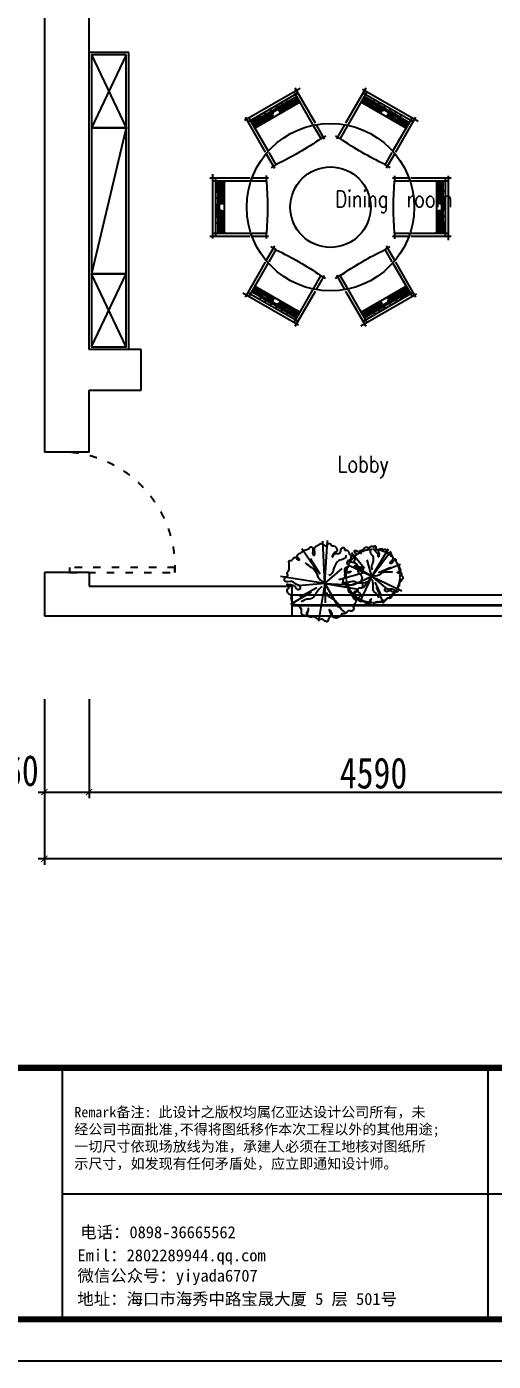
# Model space of a CAD drawing. Header units: millimetres. Extents: x -77055 to 331180, y -861586 to -491011.
# Drawn here: x -31025 to -27261, y -842693 to -831927 of the extents above; entities that cross this region are included whole.
import ezdxf

# ---------------------------------------------------------------- set-up
doc = ezdxf.new("R2010")
doc.units = ezdxf.units.MM
doc.header["$PDMODE"] = 3
doc.linetypes.add('ACAD_ISO03W100', pattern=[30, 12, -18])
doc.linetypes.add('M-HIDDEN', pattern=[1.875, 1.25, -0.625])
for name, color, linetype in [('0-01图框模板说明', 2, 'Continuous'), ('0-02图框细线', 136, 'Continuous'), ('250', 250, 'Continuous'), ('DOOR【门】', 1, 'Continuous'), ('IEM-18Norm', 30, 'Continuous'), ('IFF-PLANTS', 86, 'Continuous'), ('PUB_TEXT', 7, 'Continuous'), ('活动家具', 6, 'Continuous')]:
    doc.layers.add(name, color=color, linetype=linetype)
doc.styles.add('_SIMPLEX', font='SIMPLEX.shx', dxfattribs={"width": 0.8})
doc.styles.add('DIM', font='simhei.ttf', dxfattribs={"width": 0.8})
doc.styles.get("Standard").update_dxf_attribs({"font": 'simhei.ttf'})
doc.dimstyles.new('1-50', dxfattribs={"dimscale": 50, "dimtxt": 5, "dimasz": 1, "dimexe": 1, "dimexo": 0.1, "dimgap": 0.5, "dimtad": 1, "dimdec": 0, "dimdsep": 46, "dimtxsty": 'DIM', "dimblk": 'ARCHTICK', "dimcen": 4, "dimdle": 1, "dimclrd": 3, "dimclre": 3, "dimclrt": 1, "dimadec": 0, "dimazin": 0, "dimtfac": 1, "dimtdec": 0, "dimtmove": 2, "dimatfit": 3, "dimldrblk": 'DOT', "dimfxl": 15, "dimfxlon": 1, "dimarcsym": 0})

# ---------------------------------------------------------------- blocks, each defined once
blk = doc.blocks.new('_ArchTick')
at = {"color": 0, "linetype": 'ByBlock', "const_width": 0.15}
blk.add_lwpolyline([(-0.5, -0.5), (0.5, 0.5)], dxfattribs=at)
blk = doc.blocks.new('*D129')
at = {"layer": '250', "color": 3, "lineweight": -2}
for p, q in [((-30882, -837351), (-30882, -838151)), ((-30522, -837351), (-30522, -838151)), ((-30932, -838101), (-30472, -838101))]:
    blk.add_line(p, q, dxfattribs=at)
at = {"layer": 'Defpoints', "color": 0}
for p in [(-30522, -836876), (-30882, -837116), (-30522, -838101)]:
    blk.add_point(p, dxfattribs=at)
at = {"layer": '250', "color": 3, "lineweight": -2, "xscale": 50, "yscale": 50, "zscale": 50, "rotation": 180}
blk.add_blockref('_ArchTick', (-30882, -838101), dxfattribs=at)
at = {"layer": '250', "color": 3, "lineweight": -2, "xscale": 50, "yscale": 50, "zscale": 50}
blk.add_blockref('_ArchTick', (-30522, -838101), dxfattribs=at)
at = {"layer": '250', "color": 1, "insert": (-31132, -837929), "char_height": 250, "attachment_point": 5, "style": 'DIM'}
blk.add_mtext('360', dxfattribs=at)
blk = doc.blocks.new('_Dot')
at = {"color": 0, "linetype": 'ByBlock', "lineweight": -2}
blk.add_line((-0.5, 0), (-1, 0), dxfattribs=at)
at = {"color": 0, "linetype": 'ByBlock', "const_width": 0.5}
blk.add_lwpolyline([(-0.25, 0, 1), (0.25, 0, 1)], format="xyb", close=True, dxfattribs=at)
blk = doc.blocks.new('*D130')
at = {"layer": '250', "color": 3, "lineweight": -2}
for p, q in [((-30522, -837351), (-30522, -838151)), ((-25932, -837351), (-25932, -838151)), ((-30572, -838101), (-25882, -838101))]:
    blk.add_line(p, q, dxfattribs=at)
at = {"layer": 'Defpoints', "color": 0}
for p in [(-30522, -836876), (-25932, -836946), (-25932, -838101)]:
    blk.add_point(p, dxfattribs=at)
at = {"layer": '250', "color": 3, "lineweight": -2, "xscale": 50, "yscale": 50, "zscale": 50, "rotation": 180}
blk.add_blockref('_ArchTick', (-30522, -838101), dxfattribs=at)
at = {"layer": '250', "color": 3, "lineweight": -2, "xscale": 50, "yscale": 50, "zscale": 50}
blk.add_blockref('_ArchTick', (-25932, -838101), dxfattribs=at)
at = {"layer": '250', "color": 1, "insert": (-28227, -837949), "char_height": 250, "attachment_point": 5, "style": 'DIM'}
blk.add_mtext('4590', dxfattribs=at)
blk = doc.blocks.new('*D141')
at = {"layer": '250', "color": 3, "lineweight": -2}
for p, q in [((-30882, -837889), (-30882, -838689)), ((-16612, -837889), (-16612, -838689)), ((-16562, -838639), (-30932, -838639))]:
    blk.add_line(p, q, dxfattribs=at)
at = {"layer": 'Defpoints', "color": 0}
for p in [(-30882, -837254), (-16612, -837254), (-30882, -838639)]:
    blk.add_point(p, dxfattribs=at)
at = {"layer": '250', "color": 3, "lineweight": -2, "xscale": 50, "yscale": 50, "zscale": 50, "rotation": 180}
blk.add_blockref('_ArchTick', (-30882, -838639), dxfattribs=at)
at = {"layer": '250', "color": 3, "lineweight": -2, "xscale": 50, "yscale": 50, "zscale": 50}
blk.add_blockref('_ArchTick', (-16612, -838639), dxfattribs=at)
at = {"layer": '250', "color": 1, "insert": (-23747, -838488), "char_height": 250, "attachment_point": 5, "style": 'DIM'}
blk.add_mtext('14270', dxfattribs=at)
blk = doc.blocks.new('fv')
at = {"layer": '活动家具', "color": 2}
for p, q in [((-176693, -533657), (-176386, -533465)), ((-176426, -533446), (-176120, -533935)), ((-176832, -533744), (-176708, -533666)), ((-176802, -533756), (-176829, -533713)), ((-176111, -533906), (-176417, -534098)), ((-176432, -534107), (-176556, -534185)), ((-176529, -534193), (-176554, -534152))]:
    blk.add_line(p, q, dxfattribs=at)
at = {"layer": '活动家具', "color": 1}
for p, q in [((-176428, -533491), (-176153, -533932)), ((-176679, -533679), (-176392, -533500)), ((-176381, -533607), (-176432, -533525)), ((-176383, -533605), (-176352, -533654)), ((-176352, -533652), (-176321, -533701)), ((-176293, -533749), (-176324, -533700)), ((-176262, -533796), (-176293, -533746)), ((-176265, -533795), (-176234, -533843)), ((-176234, -533841), (-176184, -533921)), ((-176144, -533896), (-176431, -534075))]:
    blk.add_line(p, q, dxfattribs=at)
at = {"layer": '活动家具', "color": 8}
for p, q in [((-176481, -533556), (-176233, -533952)), ((-176425, -533635), (-176477, -533553)), ((-176418, -533630), (-176469, -533548)), ((-176407, -533623), (-176459, -533542)), ((-176394, -533615), (-176446, -533533)), ((-176393, -533614), (-176409, -533624)), ((-176382, -533605), (-176396, -533614)), ((-176394, -533612), (-176364, -533661)), ((-176363, -533596), (-176382, -533607)), ((-176802, -533756), (-176694, -533689)), ((-176427, -533633), (-176431, -533635)), ((-176427, -533633), (-176397, -533682)), ((-176417, -533629), (-176426, -533635)), ((-176408, -533622), (-176419, -533628)), ((-176418, -533627), (-176387, -533676)), ((-176410, -533622), (-176380, -533671)), ((-176389, -533674), (-176398, -533680)), ((-176390, -533675), (-176359, -533725)), ((-176378, -533670), (-176389, -533677)), ((-176365, -533659), (-176381, -533669)), ((-176379, -533668), (-176348, -533718)), ((-176366, -533660), (-176335, -533710)), ((-176351, -533653), (-176365, -533662)), ((-176335, -533641), (-176354, -533652)), ((-176305, -533756), (-176335, -533707)), ((-176304, -533690), (-176323, -533702)), ((-176276, -533735), (-176294, -533747)), ((-176307, -533824), (-176338, -533774)), ((-176300, -533819), (-176331, -533770)), ((-176306, -533754), (-176321, -533764)), ((-176289, -533813), (-176320, -533763)), ((-176308, -533822), (-176313, -533825)), ((-176309, -533822), (-176278, -533871)), ((-176298, -533818), (-176308, -533824)), ((-176276, -533804), (-176307, -533755)), ((-176292, -533748), (-176306, -533757)), ((-176290, -533811), (-176301, -533818)), ((-176300, -533817), (-176269, -533865)), ((-176292, -533812), (-176261, -533860)), ((-176275, -533804), (-176290, -533813)), ((-176263, -533794), (-176277, -533803)), ((-176276, -533802), (-176245, -533851)), ((-176245, -533785), (-176263, -533797)), ((-176246, -533849), (-176262, -533859)), ((-176248, -533850), (-176198, -533929)), ((-176233, -533843), (-176247, -533851)), ((-176216, -533830), (-176235, -533842)), ((-176278, -533871), (-176282, -533873)), ((-176270, -533864), (-176279, -533870)), ((-176279, -533869), (-176229, -533949)), ((-176271, -533864), (-176221, -533944)), ((-176260, -533859), (-176270, -533866)), ((-176261, -533858), (-176211, -533938)), ((-176446, -534085), (-176554, -534152))]:
    blk.add_line(p, q, dxfattribs=at)
for centre, start, end in [((-176485, -533574), 32.0344, 122.0347), ((-176251, -533947), 302.0347, 32.035)]:
    blk.add_arc(centre, 13.2, start, end, dxfattribs=at)
at = {"layer": '活动家具', "color": 2}
blk.add_arc((-174120, -532354), 3026, 207.6078, 216.4616, dxfattribs=at)
blk = doc.blocks.new('A$C54042851')
at = {"color": 2, "ltscale": 100}
blk.add_circle((0, 0), 675, dxfattribs=at)
at = {"color": 251, "ltscale": 100}
blk.add_circle((0, 0), 325, dxfattribs=at)
at = {"color": 2, "zscale": 0.9}
for p, xscale, yscale, rotation in [((84650, 499458), -0.8999999999771501, 0.8999999999941791, 332.0347128776529), ((474869, 176420), -0.8999999999771501, 0.8999999999941783, 272.0347128776529), ((-390218, 323038), -0.8999999999771501, 0.8999999999941792, 32.03471287765294), ((390218, -323038), -0.8999999999771502, 0.8999999999941792, 212.034712877653), ((-84650, -499458), -0.8999999999771497, 0.8999999999941791, 152.0347128776529), ((-474869, -176420), -0.8999999999771511, 0.8999999999941795, 92.03471287765296)]:
    blk.add_blockref('fv', p, dxfattribs=dict(at, xscale=xscale, yscale=yscale, rotation=rotation))
at = {"layer": 'PUB_TEXT', "color": 5, "style": '_SIMPLEX', "width": 0.8}
blk.add_text('Dining  room', height=133.33, dxfattribs=at).set_placement((39, -1))
blk.add_text('Lobby', height=133.3, rotation=360, dxfattribs=at).set_placement((58, -2139))
blk = doc.blocks.new('TREE')
at = {"color": 0, "linetype": 'ByBlock'}
for p, q in [((0, 0), (-426, 453)), ((-14, 124), (-37, 392)), ((-28, 553), (-9, 216)), ((1, -2), (-184, 326)), ((-2, -2), (384, 367)), ((0, 0), (-500, -310)), ((0, 0), (-473, -365)), ((0, 0), (-35, -318)), ((0, 0), (227, 147)), ((0, 0), (381, 26)), ((0, 0), (325, -339)), ((0, 0), (223, -298)), ((-580, -11), (-189, -11)), ((-146, -21), (-393, -29)), ((189, -548), (66, -191))]:
    blk.add_line(p, q, dxfattribs=at)
for points in [[(-533, 172, 0.048549), (-538, 162, 0.190472), (-538, 152, -0.10101), (-534, 136, 0.307962), (-529, 126, 0.265853), (-522, 125, -0.124573), (-499, 128, -0.175417), (-471, 113, -0.55537), (-474, 103, -0.151111), (-493, 103, 0.037801), (-513, 108, 0.126958), (-522, 108, 0.229316), (-545, 84, 0.16988), (-545, 59, -0.10766), (-541, 26, 0.160613), (-535, -45, -0.11842), (-527, -95, -0.101826), (-531, -107, 0.641425), (-505, -139, 0.023709), (-443, -97, -0.264906), (-413, -93, -0.527356), (-410, -108, -0.115062), (-453, -136, 0.153737), (-493, -166, 0.227692), (-497, -195, -0.107046), (-494, -249, 0.304489), (-478, -282, 0.118537), (-445, -292, -0.24455), (-417, -310, -0.401226), (-423, -336, 0.516312), (-423, -369, 0.207858), (-395, -376, -0.205707), (-373, -381, 0.042292), (-366, -398, 0.27872), (-293, -406, 0.371124), (-277, -369, -0.162146), (-276, -332, -0.092503), (-254, -296, -0.92822), (-245, -302, 0.045097), (-264, -338, 0.271844), (-261, -356, -0.045638), (-237, -394, -0.351087), (-245, -437, 0.267635), (-276, -481, 0.456302), (-255, -503, 0.224849), (-239, -495, -0.702819), (-221, -501, 0.36667), (-167, -517, -0.306593), (-116, -526, 0.365707), (-41, -531, 0.229267), (-32, -515, -0.531538), (-16, -505, 0.038694), (27, -520, 0.546027), (39, -510, 0.008428), (32, -472, -1.045168), (37, -471, 0.024954), (85, -536, 0.277631), (132, -553, 0.618575), (136, -539, 0.07332), (112, -501, -0.264636), (108, -484, -0.283668), (151, -475, 0.151544), (216, -478, 0.263252), (240, -456, -0.276965), (266, -432, -0.00619), (307, -424, 0.292035), (342, -392, 0.386467), (334, -377, -0.479561), (328, -327, -0.347201), (364, -322, 0.24097), (407, -324, 0.319278), (424, -297, -0.256097), (439, -262, 0.599235), (437, -247, 0.047891), (392, -236, -0.010419), (332, -226, -1.343777), (334, -221, -0.207946), (408, -227, 0.33552), (447, -221, 0.15502), (468, -176, -0.317336), (499, -144, 0.33213), (532, -107, 0.295355), (520, -83, -0.3785), (502, -32, 0.22719), (500, 14, 0.002774), (486, 38, -0.340727), (489, 58, 0.192143), (500, 81, 0.191783), (474, 155, 0.399061), (419, 160, -0.281864), (340, 151, -0.778653), (341, 160, 0.05714), (390, 169, 0.298226), (428, 213, -0.213147), (451, 252, 0.598277), (448, 281, 0.136008), (413, 299, -0.239617), (383, 322, 0.225446), (329, 367, -0.274678), (282, 414, 0.625959), (207, 429, -0.077436), (161, 385, -1.722769), (161, 389, 0.182225), (191, 427, -0.220662), (213, 451, 0.440558), (221, 473, 0.255848), (180, 500, 0.203833), (140, 487, -0.381368), (42, 488, 0.289099), (-77, 508, 0.098536), (-107, 488, -0.37499), (-148, 485, 0.295657), (-212, 490, 0.325049), (-226, 463, -0.444778), (-241, 442, -0.072527), (-280, 445, 0.724317), (-286, 435, 0.036145), (-225, 376, 0.245611), (-185, 367, -0.314344), (-138, 351, -0.471362), (-150, 307, -0.328571), (-187, 315, 0.165469), (-233, 341, -0.289587), (-308, 411, 0.485494), (-358, 433, 0.37279), (-379, 377, -0.569082), (-398, 355, 0.406999), (-425, 335, -0.196889), (-455, 288, -0.049165), (-529, 245, 0.519447), (-535, 215, -0.377457), (-533, 172, 3.957934)], [(15, 56, -0.10196), (60, 209, 0.275224), (55, 302, -0.168848), (27, 414, -2.224984)], [(-390, 62, -0.036231), (-288, 26, 0.185457), (-162, 20, -0.211068), (-43, 9, 0.149215), (0, 0, -8.760448)], [(487, -11, 0.172133), (370, 10, -0.196086), (205, 48, 0.316741), (120, 48, -11.613477)], [(-159, -464, 0.391732), (-139, -392, -0.180788), (-149, -315, -0.13994), (-84, -199, 0.260432), (-59, -111, -0.869243)], [(295, -451, 0.133517), (268, -402, 0.059364), (224, -366, -0.223064), (177, -290, 0.236418), (120, -204, -0.461399)]]:
    blk.add_lwpolyline(points, format="xyb", dxfattribs=at)
blk = doc.blocks.new('A$C277C16EF')
at = {"layer": '0-01图框模板说明', "color": 2, "const_width": 49}
blk.add_lwpolyline([(-338, 19745), (-338, 338), (-28062, 338), (-28062, 19745)], close=True, dxfattribs=at)
blk.add_lwpolyline([(-338, 2367), (-28066, 2367)], dxfattribs=at)
at = {"layer": '0-02图框细线'}
for p, q in [((-21553, 338), (-21553, 2367)), ((-18119, 327), (-18119, 2367)), ((-21553, 1352), (-338, 1352))]:
    blk.add_line(p, q, dxfattribs=at)
blk.add_lwpolyline([(0, 20083), (0, 0), (-28400, 0), (-28400, 20083)], close=True, dxfattribs=at)
for s, insert, char_height, attachment_point in [('{\\fSimHei|b0|i0|c134|p2;Remark备注: 此设计之版权均属亿亚达设计公司所有，未\\P经公司书面批准,不得将图纸移作本次工程以外的其他用途;\\P一切尺寸依现场放线为准，承建人必须在工地核对图纸所\\P示尺寸，如发现有任何矛盾处，应立即通知设计师。}', (-21458, 1541), 83.12, 7), ('{\\fSimSun|b0|i0|c134|p2;电话：0898-36665562  }', (-21410, 1036), 96.98, 4), ('{\\fSimSun|b0|i0|c134|p2;Emil：2802289944.qq.com}', (-21432, 841), 96.98, 4), ('{\\fSimSun|b0|i0|c134|p2;微信公众号：yiyada6707}', (-21432, 677), 96.98, 4), ('{\\fSimSun|b0|i0|c134|p2;地址：海口市海秀中路宝晟大厦 5 层 501号}', (-21433, 497), 96.98, 4)]:
    blk.add_mtext(s, dxfattribs=dict(at, insert=insert, char_height=char_height, attachment_point=attachment_point))
blk = doc.blocks.new('*D694')
at = {"layer": '250', "color": 3, "lineweight": -2}
for p, q in [((-23716, -598453), (-22916, -598453)), ((-22966, -598403), (-22966, -598743)), ((-23716, -598693), (-22916, -598693)), ((-56080, -832290), (-56080, -832608)), ((-55400, -832290), (-55400, -832608)), ((-56130, -832558), (-55350, -832558))]:
    blk.add_line(p, q, dxfattribs=at)
at = {"layer": 'Defpoints', "color": 0}
for p in [(-24189, -598453), (-24429, -598693), (-22966, -598693), (-56080, -832285), (-55400, -832285), (-55400, -832558)]:
    blk.add_point(p, dxfattribs=at)
at = {"layer": '250', "color": 3, "lineweight": -2, "xscale": 50, "yscale": 50, "zscale": 50}
for p, rotation in [((-22966, -598453), 90), ((-22966, -598693), 270), ((-56080, -832558), 180)]:
    blk.add_blockref('_ArchTick', p, dxfattribs=dict(at, rotation=rotation))
blk.add_blockref('_ArchTick', (-55400, -832558), dxfattribs=at)
at = {"layer": '250', "color": 1, "insert": (-22778, -598874), "char_height": 250, "attachment_point": 5, "rotation": 90, "style": 'DIM'}
blk.add_mtext('240', dxfattribs=at)
at = {"layer": '250', "color": 1, "insert": (-55740, -832407), "char_height": 250, "attachment_point": 5, "style": 'DIM'}
blk.add_mtext('680', dxfattribs=at)
blk = doc.blocks.new('*D695')
at = {"layer": '250', "color": 3, "lineweight": -2}
for p, q in [((-22966, -598643), (-22966, -602623)), ((-23716, -598693), (-22916, -598693)), ((-23716, -602573), (-22916, -602573)), ((-55400, -832205), (-55400, -831841)), ((-54840, -832205), (-54840, -831841)), ((-55450, -831891), (-54790, -831891))]:
    blk.add_line(p, q, dxfattribs=at)
at = {"layer": 'Defpoints', "color": 0}
for p in [(-24429, -598693), (-24429, -602573), (-22966, -602573), (-54840, -831891), (-55400, -832210), (-54840, -832210)]:
    blk.add_point(p, dxfattribs=at)
at = {"layer": '250', "color": 3, "lineweight": -2, "xscale": 50, "yscale": 50, "zscale": 50}
for p, rotation in [((-22966, -598693), 90), ((-22966, -602573), 270), ((-55400, -831891), 180)]:
    blk.add_blockref('_ArchTick', p, dxfattribs=dict(at, rotation=rotation))
blk.add_blockref('_ArchTick', (-54840, -831891), dxfattribs=at)
at = {"layer": '250', "color": 1, "insert": (-23117, -600633), "char_height": 250, "attachment_point": 5, "rotation": 90, "style": 'DIM'}
blk.add_mtext('3880', dxfattribs=at)
at = {"layer": '250', "color": 1, "insert": (-55120, -831740), "char_height": 250, "attachment_point": 5, "style": 'DIM'}
blk.add_mtext('560', dxfattribs=at)
blk = doc.blocks.new('*D696')
at = {"layer": '250', "color": 3, "lineweight": -2}
for p, q in [((-22966, -602523), (-22966, -602763)), ((-23716, -602573), (-22916, -602573)), ((-23716, -602713), (-22916, -602713)), ((-52580, -835155), (-50015, -835155)), ((-52530, -835905), (-52530, -835105)), ((-50065, -835905), (-50065, -835105))]:
    blk.add_line(p, q, dxfattribs=at)
at = {"layer": 'Defpoints', "color": 0}
for p in [(-24429, -602573), (-24429, -602713), (-22966, -602713), (-50065, -835155), (-52530, -836025), (-50065, -836025)]:
    blk.add_point(p, dxfattribs=at)
at = {"layer": '250', "color": 3, "lineweight": -2, "xscale": 50, "yscale": 50, "zscale": 50}
for p, rotation in [((-22966, -602573), 90), ((-22966, -602713), 270), ((-52530, -835155), 180)]:
    blk.add_blockref('_ArchTick', p, dxfattribs=dict(at, rotation=rotation))
blk.add_blockref('_ArchTick', (-50065, -835155), dxfattribs=at)
at = {"layer": '250', "color": 1, "insert": (-23168, -602643), "char_height": 250, "attachment_point": 5, "rotation": 90, "style": 'DIM'}
blk.add_mtext('140', dxfattribs=at)
at = {"layer": '250', "color": 1, "insert": (-51298, -835005), "char_height": 250, "attachment_point": 5, "style": 'DIM'}
blk.add_mtext('2465', dxfattribs=at)

msp = doc.modelspace()

# ---------------------------------------------------------------- linework, layer by layer
at = {"layer": '250', "color": 7}
for p, q in [((-30882.4, -827350.3), (-30882.4, -835360.3)), ((-30522.4, -834530.3), (-30522.4, -827650.3)), ((-30102.4, -834530.3), (-30522.4, -834530.3)), ((-30102.4, -834860.3), (-30102.4, -834530.3)), ((-30522.4, -835360.3), (-30522.4, -834860.3)), ((-30522.4, -834860.3), (-30102.4, -834860.3)), ((-30522.4, -835360.3), (-30882.4, -835360.3)), ((-30522.4, -836330.3), (-30882.4, -836330.3)), ((-30882.4, -836330.3), (-30882.4, -836680.3)), ((-30522.4, -836330.3), (-30522.4, -836440.3)), ((-30522.4, -836440.3), (-28887.4, -836440.3)), ((-28887.4, -836440.3), (-28887.4, -836510.3)), ((-28887.4, -836510.3), (-28887.4, -836680.3)), ((-30882.4, -836680.3), (-28887.4, -836680.3))]:
    msp.add_line(p, q, dxfattribs=at)
at = {"layer": '250', "color": 2}
for p, q in [((-30202.4, -832135.3), (-30522.4, -832135.3)), ((-30202.4, -834530.3), (-30202.4, -832135.3))]:
    msp.add_line(p, q, dxfattribs=at)
at = {"layer": '250', "color": 8}
for p, q in [((-30222.4, -832744.1), (-30502.4, -833921.6)), ((-28887.4, -836510.3), (-25932.4, -836510.3)), ((-28887.4, -836680.3), (-25762.4, -836680.3))]:
    msp.add_line(p, q, dxfattribs=at)
at = {"layer": '250', "color": 1}
msp.add_lwpolyline([(-30222.4, -832155.3), (-30502.4, -832155.3), (-30502.4, -834510.3), (-30222.4, -834510.3)], close=True, dxfattribs=at)
at = {"layer": '250', "color": 8}
for points in [[(-30502.4, -832155.3), (-30222.4, -832744.1), (-30502.4, -832744.1)], [(-30222.4, -832155.3), (-30502.4, -832744.1), (-30222.4, -832744.1)], [(-30502.4, -834510.3), (-30222.4, -833921.6), (-30502.4, -833921.6)], [(-30222.4, -834510.3), (-30502.4, -833921.6), (-30222.4, -833921.6)]]:
    msp.add_lwpolyline(points, dxfattribs=at)
at = {"layer": '250', "color": 1, "const_width": 20}
msp.add_lwpolyline([(-28887.4, -836595.3), (-25854.2, -836595.3), (-25854.2, -834860.3)], dxfattribs=at)
at = {"layer": 'DOOR【门】', "color": 8, "linetype": 'ACAD_ISO03W100', "ltscale": 5}
msp.add_lwpolyline([(-30678.7, -836330.3), (-29828.7, -836330.3), (-29828.7, -836290.3), (-30678.7, -836290.3)], close=True, dxfattribs=at)
msp.add_arc((-30757, -836285.9), 929.3, 357.26209, 84.86894, dxfattribs=at)
at = {"layer": 'IEM-18Norm', "linetype": 'M-HIDDEN', "ltscale": 0.2}
msp.add_circle((-28230.9, -836357.7), 216.6, dxfattribs=at)

# ---------------------------------------------------------------- block references
at = {"color": 2, "ltscale": 100}
msp.add_blockref('A$C54042851', (-28574.2, -833382.8), dxfattribs=at)
at = {"layer": '250', "color": 7}
msp.add_blockref('A$C277C16EF', (-9183, -842692.8), dxfattribs=at)
at = {"layer": 'IFF-PLANTS'}
for p, xscale, yscale, zscale, rotation in [((-28620.3, -836418.9), -0.5801032317129311, 0.5801032316987402, 0.580103231707317, 124.2149886194116), ((-28242, -836361.1), 0.4350774237700274, 0.4350774237944277, 0.4350774237804879, 201.1796316250686)]:
    msp.add_blockref('TREE', p, dxfattribs=dict(at, xscale=xscale, yscale=yscale, zscale=zscale, rotation=rotation))

# ---------------------------------------------------------------- dimensions: what is measured, and where the dimension line sits
at = {"layer": '250', "color": 7}
for base, p1, p2, angle, picture, middle in [((-22966, -598692.7), (-24189.4, -598452.7), (-24429.4, -598692.7), 270, '*D694', (-22778.5, -598874)), ((-22966, -602712.7), (-24429.4, -602572.7), (-24429.4, -602712.7), 270, '*D696', (-23167.7, -602642.7)), ((-30522.4, -838100.7), (-30882.4, -837115.7), (-30522.4, -836875.7), 180, '*D129', (-31132.3, -837929.1))]:
    dim = msp.add_linear_dim(base=base, p1=p1, p2=p2, angle=angle, dimstyle='1-50', dxfattribs=at)
    dim.commit()
    dim.dimension.update_dxf_attribs({"geometry": picture, "text_midpoint": middle, "dimtype": 160})
at = {"layer": '250', "color": 2}
dim = msp.add_linear_dim(base=(-55400, -832558.3), p1=(-56080, -832285.3), p2=(-55400, -832285.3), dimstyle='1-50', dxfattribs=at)
dim.commit()
dim.dimension.update_dxf_attribs({"geometry": '*D694', "text_midpoint": (-55740, -832406.9)})
at = {"layer": '250', "color": 7}
for base, p1, p2, angle, picture, middle in [((-22966, -602572.7), (-24429.4, -598692.7), (-24429.4, -602572.7), 270, '*D695', (-23117.4, -600632.7)), ((-25932.4, -838100.7), (-30522.4, -836875.7), (-25932.4, -836945.7), 180, '*D130', (-28227.4, -837949.3))]:
    dim = msp.add_linear_dim(base=base, p1=p1, p2=p2, angle=angle, dimstyle='1-50', dxfattribs=at)
    dim.commit()
    dim.dimension.update_dxf_attribs({"geometry": picture, "text_midpoint": middle})
dim = msp.add_linear_dim(base=(-30882.4, -838639.4), p1=(-16612.4, -837253.9), p2=(-30882.4, -837253.9), dimstyle='1-50', dxfattribs=at)
dim.commit()
dim.dimension.update_dxf_attribs({"geometry": '*D141', "text_midpoint": (-23747.4, -838488)})

doc.saveas('drawing.dxf')
